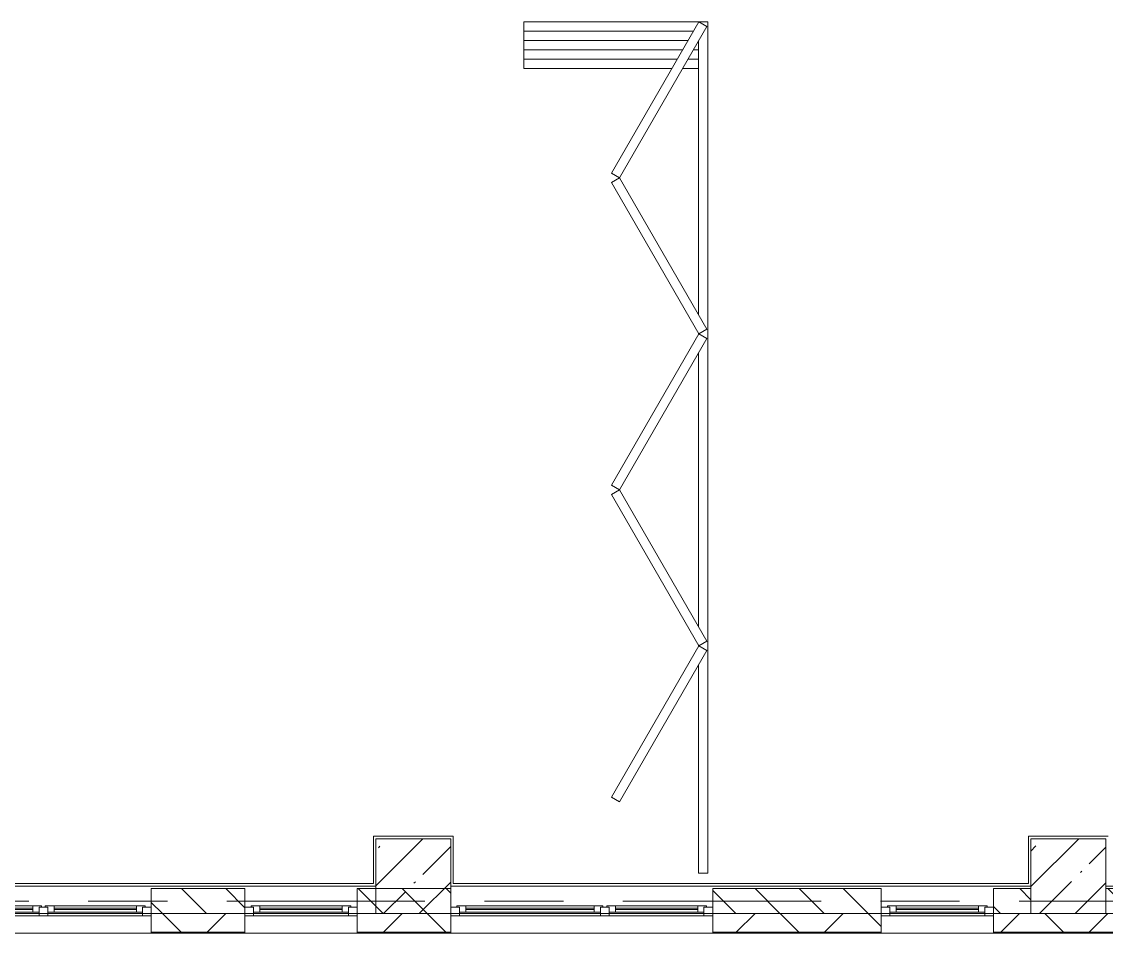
# Model space of a CAD drawing. Header units: millimetres. Extents: x 81682 to 274809, y -8553 to 29000.
# Drawn here: x 161620 to 170314, y -258 to 7045 of the extents above; entities that cross this region are included whole.
import ezdxf

# ---------------------------------------------------------------- set-up
doc = ezdxf.new("R2010")
doc.units = ezdxf.units.MM
doc.linetypes.add('Осевая', pattern=[3175, 635, -476.25, 1587.5, -476.25])
for name, color, linetype, lineweight, true_color in [('A-DOOR-4', 7, 'Continuous', 5, 0xaaaaaa), ('A-DOOR-FRAM-4', 7, 'Continuous', 5, 0xaaaaaa), ('A-FLOR-2', 7, 'Continuous', 5, 0xaaaaaa)]:
    doc.layers.add(name, color=color, linetype=linetype, lineweight=lineweight, true_color=true_color)
for name, color, linetype, lineweight in [('A-GLAZ-3', 7, 'Continuous', 5), ('A-WALL', 7, 'Continuous', 9), ('A-WALL-7', 7, 'Continuous', 5), ('I-WALL-2', 7, 'Continuous', 5), ('S-COLS-1', 7, 'Continuous', 5), ('Оси-2', 7, 'Осевая', 9)]:
    doc.layers.add(name, color=color, linetype=linetype, lineweight=lineweight)

# ---------------------------------------------------------------- blocks, each defined once
blk = doc.blocks.new('120_Окно_СКБ_2Ст - 120_Окно_СКБ_2Ст 2100х2500 _мал створка СЛЕВА_-V71-3_7_3_птичка')
at = {"layer": 'A-GLAZ-3'}
for p, q in [((-1050, -127), (-1050, -57)), ((-1050, -57), (-980, -57)), ((1050, -57), (-1050, -57)), ((-980, -57), (-980, -127)), ((-220, -127), (-220, -57)), ((-220, -57), (-150, -57)), ((-150, -57), (-150, -127)), ((980, -127), (980, -57)), ((980, -57), (1050, -57)), ((1050, -57), (1050, -127)), ((-980, -127), (-1050, -127)), ((-1050, -127), (-1000, -127)), ((-980, -127), (-1000, -127)), ((-1000, -127), (-1000, -137)), ((-1000, -137), (-200, -137)), ((-200, -137), (-1000, -137)), ((-220, -87), (-980, -87)), ((-980, -87), (-980, -127)), ((-930, -137), (-930, -87)), ((-930, -107), (-270, -107)), ((-270, -117), (-930, -117)), ((-270, -137), (-270, -87)), ((-220, -127), (-220, -87)), ((-150, -127), (-220, -127)), ((-200, -127), (-220, -127)), ((-200, -127), (-170, -127)), ((-200, -137), (-200, -127)), ((-150, -127), (-170, -127)), ((-170, -127), (-170, -137)), ((-170, -137), (1000, -137)), ((1000, -137), (-170, -137)), ((980, -87), (-150, -87)), ((-150, -87), (-150, -127)), ((-100, -137), (-100, -87)), ((-100, -107), (930, -107)), ((930, -117), (-100, -117)), ((930, -137), (930, -87)), ((980, -127), (980, -87)), ((1050, -127), (980, -127)), ((1000, -127), (980, -127)), ((1000, -127), (1050, -127)), ((1000, -137), (1000, -127))]:
    blk.add_line(p, q, dxfattribs=at)
blk = doc.blocks.new('120_Окно_СКБ_1Ст - 120_Окно_СКБ_1Ст 900х2500_h_-22445987-3_7_3_птичка')
at = {"layer": 'A-GLAZ-3'}
for p, q in [((-450, -127), (-450, -57)), ((-450, -57), (-380, -57)), ((450, -57), (-450, -57)), ((-380, -57), (-380, -127)), ((380, -127), (380, -57)), ((380, -57), (450, -57)), ((450, -57), (450, -127)), ((-380, -127), (-450, -127)), ((-450, -127), (-400, -127)), ((-380, -127), (-400, -127)), ((-400, -127), (-400, -137)), ((-400, -137), (400, -137)), ((400, -137), (-400, -137)), ((380, -87), (-380, -87)), ((-380, -87), (-380, -127)), ((-330, -137), (-330, -87)), ((-330, -107), (330, -107)), ((330, -117), (-330, -117)), ((330, -137), (330, -87)), ((380, -127), (380, -87)), ((450, -127), (380, -127)), ((400, -127), (380, -127)), ((400, -127), (450, -127)), ((400, -137), (400, -127))]:
    blk.add_line(p, q, dxfattribs=at)
blk = doc.blocks.new('120_Окно_СКБ_1Ст - 120_Окно_СКБ_1Ст 900х2500_h_-20664874-3_7_3_птичка')
at = {"layer": 'A-GLAZ-3'}
for p, q in [((-450, -127), (-450, -57)), ((-450, -57), (-380, -57)), ((450, -57), (-450, -57)), ((-380, -57), (-380, -127)), ((380, -127), (380, -57)), ((380, -57), (450, -57)), ((450, -57), (450, -127)), ((-380, -127), (-450, -127)), ((-450, -127), (-400, -127)), ((-380, -127), (-400, -127)), ((-400, -127), (-400, -137)), ((-400, -137), (400, -137)), ((400, -137), (-400, -137)), ((380, -87), (-380, -87)), ((-380, -87), (-380, -127)), ((-330, -137), (-330, -87)), ((-330, -107), (330, -107)), ((330, -117), (-330, -117)), ((330, -137), (330, -87)), ((380, -127), (380, -87)), ((450, -127), (380, -127)), ((400, -127), (380, -127)), ((400, -127), (450, -127)), ((400, -137), (400, -127))]:
    blk.add_line(p, q, dxfattribs=at)
blk = doc.blocks.new('DOR__перегородка__Прямоугольная - ТП-3_ Вн_ДПГ_6820х3300h-19315679-3_7_3_птичка')
at = {"layer": 'A-DOOR-4'}
for p, q in [((6445.2, 1474.2), (6820, 1474.2)), ((6445.2, 1474.2), (6445.2, 287.5)), ((6520.2, 1474.2), (6520.2, 244.2)), ((6595.2, 1474.2), (6595.2, 200.9)), ((6670.2, 1474.2), (6670.2, 157.6)), ((6745.2, 1474.2), (6745.2, 114.3)), ((6820, 1474.2), (6820, 0)), ((6445.2, 200.9), (6445.2, 75)), ((6520.2, 157.6), (6520.2, 75)), ((6595.2, 114.3), (6595.2, 75)), ((0, 75), (0, 0)), ((0, 75), (1664.5, 75)), ((0, 0), (6820, 0)), ((1814.5, 75), (1826.7, 75)), ((1976.7, 75), (4163.8, 75)), ((4313.8, 75), (4325, 75)), ((4475, 75), (6663.2, 75)), ((6813.2, 75), (6820, 75))]:
    blk.add_line(p, q, dxfattribs=at)
at = {"layer": 'A-DOOR-FRAM-4'}
for p, q in [((570.4, 706.9), (607.9, 771.8)), ((1782.7, 6.7), (570.4, 706.9)), ((607.9, 771.8), (1820.3, 71.7)), ((1820.9, 71.7), (3033.3, 771.8)), ((3070.8, 706.9), (1858.4, 6.7)), ((3033.3, 771.8), (3070.8, 706.9)), ((3069.7, 706.9), (3107.3, 771.8)), ((4282.1, 6.7), (3069.7, 706.9)), ((3107.3, 771.8), (4319.6, 71.7)), ((4319.2, 71.7), (5531.6, 771.8)), ((5569.1, 706.9), (4356.7, 6.7)), ((5531.6, 771.8), (5569.1, 706.9)), ((5569.1, 706.9), (5606.6, 771.8)), ((6781.4, 6.7), (5569.1, 706.9)), ((5606.6, 771.8), (6818.9, 71.7)), ((1820.3, 71.7), (1782.7, 6.7)), ((1858.4, 6.7), (1820.9, 71.7)), ((4319.6, 71.7), (4282.1, 6.7)), ((4356.7, 6.7), (4319.2, 71.7)), ((6818.9, 71.7), (6781.4, 6.7))]:
    blk.add_line(p, q, dxfattribs=at)
blk = doc.blocks.new('BSC_Колонна _Прямоугольная - 600х600-V168-3_7_3_птичка')
at = {"layer": 'S-COLS-1'}
h = blk.add_hatch(dxfattribs=at)
h.set_pattern_fill('FP_140', color=256, style=0, pattern_type=2)
h.set_pattern_definition([(45, (-22210, -200), (-285.123, 285.123), []), (45, (-21924.88, -200), (-285.123, 285.123), [504.031, -100.806, 16.764, -84.042])])
h.paths.add_polyline_path([(-300, -300), (300, -300), (300, 300), (-300, 300)])
for p, q in [((300, 300), (-300, 300)), ((-300, 300), (-300, -300)), ((300, -300), (300, 300)), ((-300, -300), (300, -300))]:
    blk.add_line(p, q, dxfattribs=at)

msp = doc.modelspace()

# ---------------------------------------------------------------- hatches: boundary and pattern name
at = {"layer": 'A-WALL-7'}
h = msp.add_hatch(dxfattribs=at)
h.set_pattern_fill('FP_77', color=256, style=0, pattern_type=2)
h.set_pattern_definition([(135, (147798.7, 0), (-176.7767, -176.7767), [])])
h.paths.add_polyline_path([(213057.4, -100), (213208.7, -100), (213208.7, 100), (212958.7, 100), (212958.7, -100)])
h.paths.add_polyline_path([(202803.2, -100), (203308.7, -100), (203308.7, 100), (202558.7, 100), (202558.7, -100)])
h.paths.add_polyline_path([(204708.7, -100), (205608.7, -100), (205608.7, 100), (204708.7, 100), (204708.7, -52.2)])
h.paths.add_polyline_path([(212058.7, -100), (212058.7, 100), (211508.7, 100), (211508.7, -100)])
h.paths.add_polyline_path([(209208.7, -100), (209408.7, -100), (209408.7, 100), (209208.7, 100), (209208.7, 42.9)])
h.paths.add_polyline_path([(191616.7, -100), (192108.7, -100), (192108.7, 100), (191208.7, 100), (191208.7, -100)])
h.paths.add_polyline_path([(195958.7, -100), (195958.7, 100), (195708.7, 100), (195708.7, -100)])
h.paths.add_polyline_path([(198808.7, -100), (198808.7, 100), (198058.7, 100), (198058.7, -100)])
h.paths.add_polyline_path([(190458.7, -100), (190708.7, -100), (190708.7, 100), (190458.7, 100)])
h.paths.add_polyline_path([(200208.7, -100), (200458.7, -100), (200458.7, 100), (200208.7, 100), (200208.7, 33.3)])
h.paths.add_polyline_path([(189558.7, -100), (189558.7, 100), (188938.7, 100), (188938.7, -100)])
h.paths.add_polyline_path([(181668.7, -100), (181668.7, 100), (181408.7, 100), (181408.7, -100)])
h.paths.add_polyline_path([(186338.7, -100), (186338.7, 100), (186288.7, 100), (186288.7, -100)])
h.paths.add_polyline_path([(177608.4, -100), (177781.5, -100), (177781.5, 100), (177608.4, 100), (177608.4, 55.2)])
h.paths.add_polyline_path([(185788.7, -100), (185788.7, 100), (185221.7, 100), (185221.7, -100)])
h.paths.add_polyline_path([(179498.1, -100), (179908.7, -100), (179908.7, 100), (178681.5, 100), (178681.5, -100)])
h.paths.add_polyline_path([(183768.7, -100), (184321.7, -100), (184321.7, 100), (183768.7, 100)])
h.paths.add_polyline_path([(170308.7, -100), (170508.7, -100), (170508.7, 100), (170308.7, 100), (170308.7, 63.6)])
h.paths.add_polyline_path([(172608.7, -100), (173358.7, -100), (173358.7, 100), (172608.7, 100)])
h.paths.add_polyline_path([(163408.7, -100), (163408.7, 100), (162658.7, 100), (162658.7, -100)])
h.paths.add_polyline_path([(169408.7, -100), (169708.7, -100), (169708.7, 100), (169408.7, 100)])
h.paths.add_polyline_path([(164308.7, -100), (165058.7, -100), (165058.7, 100), (164308.7, 100)])
h.paths.add_polyline_path([(167379.4, -100), (168508.7, -100), (168508.7, 100), (167158.7, 100), (167158.7, -100)])
h.paths.add_polyline_path([(174208.4, -100), (174208.4, 100), (173958.7, 100), (173958.7, -100)])
h.paths.add_polyline_path([(154628.7, -100), (155458.7, -100), (155458.7, 100), (154628.7, 100)])
h.paths.add_polyline_path([(158908.7, -100), (158908.7, 100), (158158.4, 100), (158158.4, -100)])
h.paths.add_polyline_path([(159921.8, -100), (159958.7, -100), (159958.7, 100), (159808.7, 100), (159808.7, -100)])
h = msp.add_hatch(dxfattribs=at)
h.set_pattern_fill('FP_79', color=256, style=0, pattern_type=2)
h.set_pattern_definition([(45, (147798.7, 0), (-353.5534, 353.5534), []), (135, (147798.7, 0), (-353.5534, -353.5534), [])])
h.paths.add_polyline_path([(202803.2, -250), (203308.7, -250), (203308.7, -100), (202558.7, -100), (202558.7, -250)])
h.paths.add_polyline_path([(204425.8, -250), (204425.8, -100), (204208.7, -100), (204208.7, -250)])
h.paths.add_polyline_path([(192108.7, -250), (192108.7, -100), (190458.7, -100), (190458.7, -250), (191616.7, -250)])
h.paths.add_polyline_path([(195958.7, -250), (195958.7, -100), (195208.7, -100), (195208.7, -250), (195708.7, -250)])
h.paths.add_polyline_path([(188938.7, -250), (189558.7, -250), (189558.7, -100), (188938.7, -100)])
h.paths.add_polyline_path([(200458.7, -250), (200458.7, -100), (199708.7, -100), (199708.7, -250), (200006.6, -250)])
h.paths.add_polyline_path([(198058.7, -250), (198808.7, -250), (198808.7, -100), (198058.7, -100)])
h.paths.add_polyline_path([(179498.1, -250), (179908.7, -250), (179908.7, -100), (178681.5, -100), (178681.5, -250)])
h.paths.add_polyline_path([(186838.7, -250), (186838.7, -100), (185221.7, -100), (185221.7, -250), (186023.5, -250)])
h.paths.add_polyline_path([(180808.7, -250), (181668.7, -250), (181668.7, -100), (180808.7, -100)])
h.paths.add_polyline_path([(183768.7, -250), (184321.7, -250), (184321.7, -100), (183768.7, -100)])
h.paths.add_polyline_path([(177781.5, -250), (177781.5, -100), (177008.4, -100), (177008.4, -250), (177633.7, -250)])
h.paths.add_polyline_path([(173904.9, -250), (174208.4, -250), (174208.4, -100), (172608.7, -100), (172608.7, -250), (172972.6, -250)])
h.paths.add_polyline_path([(170308.7, -250), (170508.7, -250), (170508.7, -100), (169408.7, -100), (169408.7, -250), (170176, -250)])
h.paths.add_polyline_path([(168508.7, -250), (168508.7, -100), (167158.7, -100), (167158.7, -250), (167379.4, -250)])
h.paths.add_polyline_path([(162658.7, -250), (163408.7, -250), (163408.7, -100), (162658.7, -100)])
h.paths.add_polyline_path([(165058.7, -250), (165058.7, -100), (164308.7, -100), (164308.7, -250), (164582.8, -250)])
h.paths.add_polyline_path([(159808.7, -250), (160558.7, -250), (160558.7, -100), (159808.7, -100)])
h.paths.add_polyline_path([(154628.7, -250), (156058.4, -250), (156058.4, -100), (154628.7, -100)])
h.paths.add_polyline_path([(151528.7, -250), (151528.7, -100), (147538.7, -100), (147538.7, -250), (150599.8, -250)])
h.paths.add_polyline_path([(158908.7, -250), (158908.7, -100), (158158.4, -100), (158158.4, -250)])
at = {"layer": 'S-COLS-1'}
h = msp.add_hatch(dxfattribs=at)
h.set_pattern_fill('FP_75', color=256, style=0, pattern_type=2)
h.set_pattern_definition([(45, (147798.7, 0), (-285.123, 285.123), []), (45, (148083.8, 0), (-285.123, 285.123), [504.031, -100.806, 16.764, -84.042])])
h.paths.add_polyline_path([(164458.7, -100), (165058.7, -100), (165058.7, 500), (164458.7, 500)])

# ---------------------------------------------------------------- linework, layer by layer
at = {"layer": 'A-FLOR-2'}
for p, q in [((164438.7, 140), (164438.7, 520)), ((164438.7, 520), (165078.7, 520)), ((165078.7, 520), (165078.7, 140)), ((169688.7, 140), (169688.7, 520)), ((169688.7, 520), (170328.7, 520)), ((160578.7, 140), (164438.7, 140)), ((165078.7, 140), (169688.7, 140))]:
    msp.add_line(p, q, dxfattribs=at)
at = {"layer": 'A-WALL'}
for p, q in [((162658.7, -100), (163408.7, -100)), ((164308.7, -100), (165058.7, -100)), ((167158.7, -100), (168508.7, -100)), ((169408.7, -100), (169708.7, -100)), ((170308.7, -100), (170508.7, -100)), ((162658.7, -250), (163408.7, -250)), ((162658.7, -253), (163408.7, -253)), ((164308.7, -250), (165058.7, -250)), ((164308.7, -253), (165058.7, -253)), ((167158.7, -250), (168508.7, -250)), ((167158.7, -253), (168508.7, -253)), ((169408.7, -250), (170508.7, -250)), ((169408.7, -253), (170508.7, -253))]:
    msp.add_line(p, q, dxfattribs=at)
at = {"layer": 'A-WALL-7'}
for p, q in [((163408.7, 100), (162658.7, 100)), ((162658.7, 100), (162658.7, -258)), ((163408.7, -258), (163408.7, 100)), ((165058.7, 100), (164308.7, 100)), ((164308.7, 100), (164308.7, -258)), ((165058.7, -258), (165058.7, 100)), ((168508.7, 100), (167158.7, 100)), ((167158.7, 100), (167158.7, -258)), ((168508.7, -258), (168508.7, 100)), ((169708.7, 100), (169408.7, 100)), ((169408.7, 100), (169408.7, -258)), ((170508.7, 100), (170308.7, 100)), ((163408.7, -100), (164308.7, -100)), ((165058.7, -100), (167158.7, -100)), ((168508.7, -100), (169408.7, -100)), ((147530.7, -258), (163408.7, -258)), ((169408.7, -258), (163408.7, -258)), ((184321.7, -258), (169408.7, -258))]:
    msp.add_line(p, q, dxfattribs=at)
at = {"layer": 'I-WALL-2'}
for p, q in [((160558.7, 120), (164458.7, 120)), ((165058.7, 120), (169708.7, 120)), ((170308.7, 120), (172630, 120)), ((162658.7, -100), (160558.7, -100))]:
    msp.add_line(p, q, dxfattribs=at)
at = {"layer": 'S-COLS-1'}
for p, q in [((165058.7, 500), (164458.7, 500)), ((164458.7, 500), (164458.7, -100)), ((165058.7, -100), (165058.7, 500)), ((164458.7, -100), (165058.7, -100))]:
    msp.add_line(p, q, dxfattribs=at)
at = {"layer": 'Оси-2'}
msp.add_line((155803.2, 0), (174058.7, 0), dxfattribs=at)

# ---------------------------------------------------------------- block references
at = {"layer": 'A-DOOR-4', "rotation": 89.99999999999955}
msp.add_blockref('DOR__перегородка__Прямоугольная - ТП-3_ Вн_ДПГ_6820х3300h-19315679-3_7_3_птичка', (167118.7, 225), dxfattribs=at)
at = {"layer": 'A-GLAZ-3', "rotation": 180}
for name, p in [('120_Окно_СКБ_2Ст - 120_Окно_СКБ_2Ст 2100х2500 _мал створка СЛЕВА_-V71-3_7_3_птичка', (161608.7, -175)), ('120_Окно_СКБ_1Ст - 120_Окно_СКБ_1Ст 900х2500_h_-22445987-3_7_3_птичка', (163858.7, -175)), ('120_Окно_СКБ_2Ст - 120_Окно_СКБ_2Ст 2100х2500 _мал створка СЛЕВА_-V71-3_7_3_птичка', (166108.7, -175)), ('120_Окно_СКБ_1Ст - 120_Окно_СКБ_1Ст 900х2500_h_-20664874-3_7_3_птичка', (168958.7, -175))]:
    msp.add_blockref(name, p, dxfattribs=at)
at = {"layer": 'S-COLS-1'}
msp.add_blockref('BSC_Колонна _Прямоугольная - 600х600-V168-3_7_3_птичка', (170008.7, 200), dxfattribs=at)

doc.saveas('drawing.dxf')
